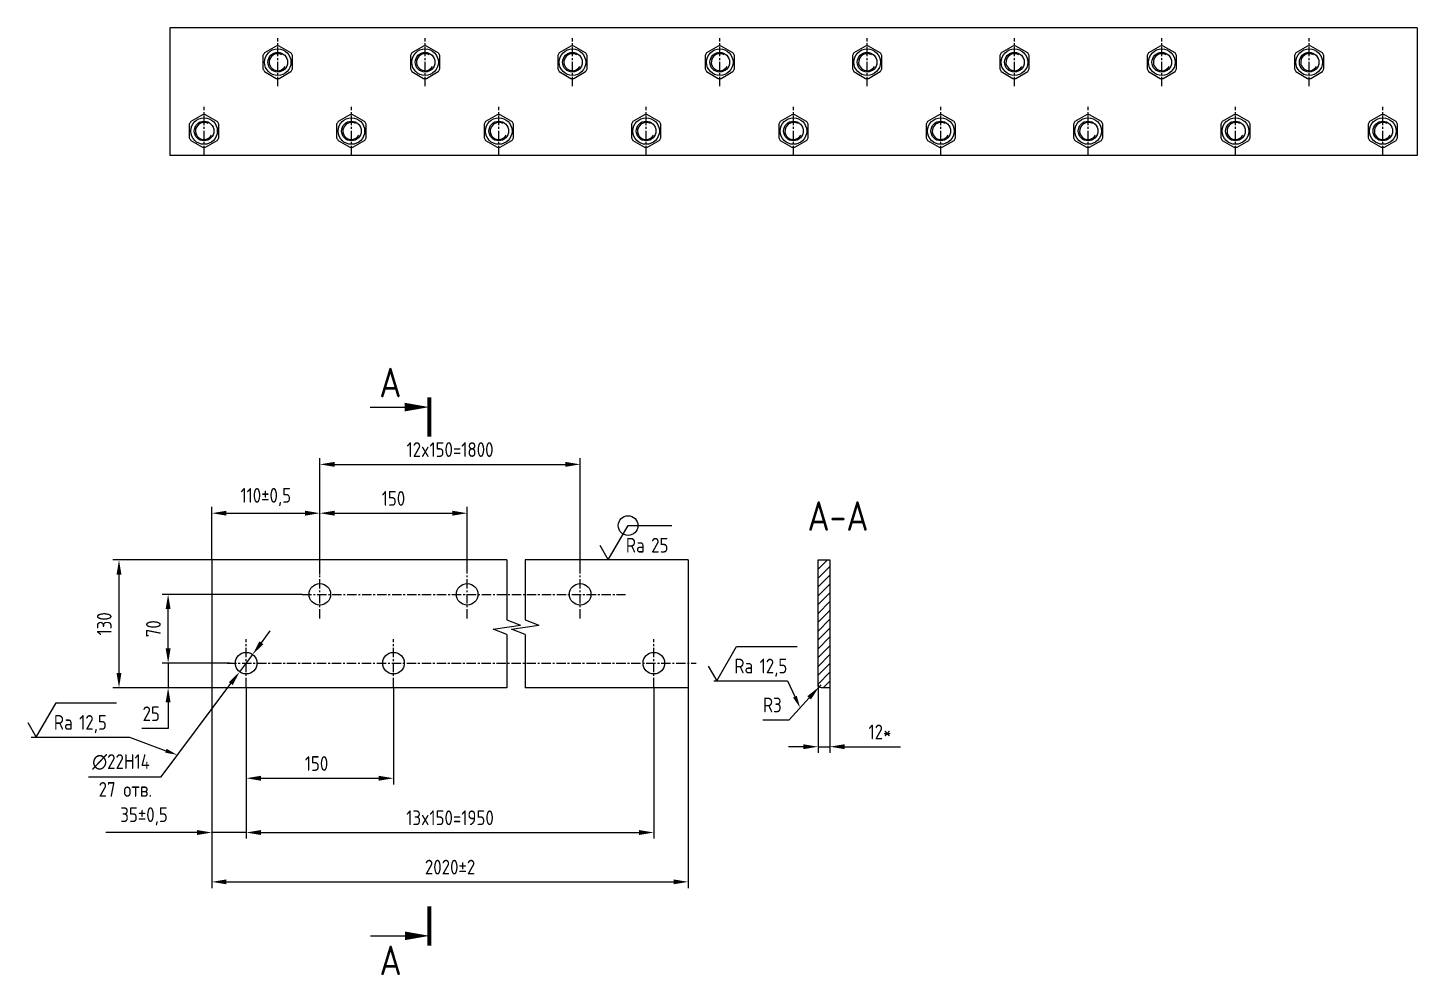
# Model space of a CAD drawing. Header units: millimetres. Extents: x 2257 to 7897, y 1468 to 4780.
# Drawn here: x 6482 to 7897, y 2352 to 3316 of the extents above; entities that cross this region are included whole.
import ezdxf
from ezdxf.enums import TextEntityAlignment as Align

# ---------------------------------------------------------------- set-up
doc = ezdxf.new("R2010")
doc.units = ezdxf.units.MM
doc.header["$LTSCALE"] = 0.3
doc.linetypes.add('CENTER', pattern=[50.8, 31.75, -6.35, 6.35, -6.35])
for name, color, linetype in [('Bord', 1, 'Continuous'), ('Cen', 5, 'CENTER'), ('Cont', 6, 'Continuous'), ('Dim', 7, 'Continuous'), ('Hatch', 2, 'Continuous'), ('Text', 3, 'Continuous'), ('Textb', 6, 'Continuous')]:
    doc.layers.add(name, color=color, linetype=linetype)
doc.styles.add('Style1', font='romans.shx', dxfattribs={"width": 0.8})
doc.dimstyles.new('Lin_5$0', dxfattribs={"dimscale": 5, "dimtxt": 3, "dimasz": 3, "dimexe": 1.25, "dimexo": 0, "dimgap": 1.5, "dimtad": 1, "dimtoh": 1, "dimtxsty": 'Style1', "dimcen": 2.5, "dimclrt": 3, "dimadec": 0, "dimazin": 0, "dimtfac": 1, "dimtmove": 0, "dimatfit": 3, "dimldrblk": 'DOT', "dimfxl": 1, "dimarcsym": 0})
doc.dimstyles.new('Lin_5$3', dxfattribs={"dimscale": 5, "dimtxt": 3, "dimasz": 3, "dimexe": 1.25, "dimexo": 0, "dimgap": 1.5, "dimtad": 1, "dimtoh": 1, "dimtxsty": 'Style1', "dimcen": 2.5, "dimclrt": 3, "dimadec": 0, "dimazin": 0, "dimtfac": 1, "dimtmove": 0, "dimatfit": 3, "dimldrblk": 'DOT', "dimfxl": 1, "dimarcsym": 0})
doc.dimstyles.new('Lin_5$4', dxfattribs={"dimscale": 5, "dimtxt": 3, "dimasz": 3, "dimexe": 1.25, "dimexo": 0, "dimgap": 1.5, "dimtad": 1, "dimtoh": 1, "dimtxsty": 'Style1', "dimcen": 2.5, "dimclrt": 3, "dimadec": 0, "dimazin": 0, "dimtfac": 1, "dimtmove": 0, "dimatfit": 3, "dimldrblk": 'DOT', "dimfxl": 1, "dimarcsym": 0})

# ---------------------------------------------------------------- blocks, each defined once
blk = doc.blocks.new('ZNAK30')
at = {"layer": 'Bord'}
for p, q in [((0, 0), (1.12, 2.78)), ((1.12, 2.78), (1.88, -2.78)), ((3, 0), (1.88, -2.78))]:
    blk.add_line(p, q, dxfattribs=at)
blk = doc.blocks.new('*D64')
at = {"layer": 'Defpoints', "color": 0, "transparency": 16777216}
for p in [(6625.2, 2669.5), (6688.4, 2669.5), (6669.6, 2644.5)]:
    blk.add_point(p, dxfattribs=at)
at = {"layer": 'Dim', "color": 0, "linetype": 'ByBlock', "lineweight": -2, "transparency": 16777216}
for p, q in [((6625.2, 2684.5), (6625.2, 2699.5)), ((6688.4, 2669.5), (6619, 2669.5)), ((6625.2, 2669.5), (6625.2, 2644.5)), ((6669.6, 2644.5), (6619, 2644.5)), ((6625.2, 2629.5), (6625.2, 2603)), ((6625.2, 2603), (6598.3, 2603))]:
    blk.add_line(p, q, dxfattribs=at)
at = {"layer": 'Dim', "color": 0, "transparency": 16777216}
for points in [[(6622.7, 2684.5), (6627.7, 2684.5), (6625.2, 2669.5)], [(6622.7, 2629.5), (6627.7, 2629.5), (6625.2, 2644.5)]]:
    blk.add_solid(points, dxfattribs=at)
at = {"layer": 'Dim', "color": 3, "transparency": 16777216, "insert": (6608, 2618), "char_height": 15, "attachment_point": 5, "style": 'Style1'}
blk.add_mtext('25', dxfattribs=at)
blk = doc.blocks.new('_Dot')
at = {"color": 0, "linetype": 'ByBlock', "lineweight": -2}
blk.add_line((-0.5, 0), (-1, 0), dxfattribs=at)
at = {"color": 0, "linetype": 'ByBlock', "const_width": 0.5}
blk.add_lwpolyline([(-0.25, 0, 1), (0.25, 0, 1)], format="xyb", close=True, dxfattribs=at)
blk = doc.blocks.new('*D65')
at = {"layer": 'Defpoints', "color": 0, "transparency": 16777216}
for p in [(6625.2, 2739.5), (6761.7, 2739.5), (6685.2, 2669.5)]:
    blk.add_point(p, dxfattribs=at)
at = {"layer": 'Dim', "color": 0, "linetype": 'ByBlock', "lineweight": -2, "transparency": 16777216}
for p, q in [((6761.7, 2739.5), (6619, 2739.5)), ((6625.2, 2684.5), (6625.2, 2724.5)), ((6685.2, 2669.5), (6619, 2669.5))]:
    blk.add_line(p, q, dxfattribs=at)
at = {"layer": 'Dim', "color": 0, "transparency": 16777216}
for points in [[(6622.7, 2724.5), (6627.7, 2724.5), (6625.2, 2739.5)], [(6622.7, 2684.5), (6627.7, 2684.5), (6625.2, 2669.5)]]:
    blk.add_solid(points, dxfattribs=at)
at = {"layer": 'Dim', "color": 3, "transparency": 16777216, "insert": (6610.2, 2704.5), "char_height": 15, "attachment_point": 5, "rotation": 90, "style": 'Style1'}
blk.add_mtext('70', dxfattribs=at)
blk = doc.blocks.new('*D66')
at = {"layer": 'Defpoints', "color": 0, "transparency": 16777216}
for p in [(6575.2, 2774.5), (6669.6, 2774.5), (6669.6, 2644.5)]:
    blk.add_point(p, dxfattribs=at)
at = {"layer": 'Dim', "color": 0, "linetype": 'ByBlock', "lineweight": -2, "transparency": 16777216}
for p, q in [((6669.6, 2774.5), (6569, 2774.5)), ((6575.2, 2659.5), (6575.2, 2759.5)), ((6669.6, 2644.5), (6569, 2644.5))]:
    blk.add_line(p, q, dxfattribs=at)
at = {"layer": 'Dim', "color": 0, "transparency": 16777216}
for points in [[(6572.7, 2759.5), (6577.7, 2759.5), (6575.2, 2774.5)], [(6572.7, 2659.5), (6577.7, 2659.5), (6575.2, 2644.5)]]:
    blk.add_solid(points, dxfattribs=at)
at = {"layer": 'Dim', "color": 3, "transparency": 16777216, "insert": (6560.2, 2709.5), "char_height": 15, "attachment_point": 5, "rotation": 90, "style": 'Style1'}
blk.add_mtext('130', dxfattribs=at)
blk = doc.blocks.new('*D67')
at = {"layer": 'Defpoints', "color": 0, "transparency": 16777216}
for p in [(6779.6, 2822.1), (6669.6, 2774.5), (6779.6, 2760)]:
    blk.add_point(p, dxfattribs=at)
at = {"layer": 'Dim', "color": 0, "linetype": 'ByBlock', "lineweight": -2, "transparency": 16777216}
for p, q in [((6669.6, 2774.5), (6669.6, 2828.4)), ((6684.6, 2822.1), (6764.6, 2822.1)), ((6779.6, 2760), (6779.6, 2828.4))]:
    blk.add_line(p, q, dxfattribs=at)
at = {"layer": 'Dim', "color": 0, "transparency": 16777216}
for points in [[(6684.6, 2824.6), (6684.6, 2819.6), (6669.6, 2822.1)], [(6764.6, 2824.6), (6764.6, 2819.6), (6779.6, 2822.1)]]:
    blk.add_solid(points, dxfattribs=at)
at = {"layer": 'Dim', "color": 3, "transparency": 16777216, "insert": (6724.6, 2838.5), "char_height": 15, "attachment_point": 5, "style": 'Style1'}
blk.add_mtext('110±0,5', dxfattribs=at)
blk = doc.blocks.new('*D68')
at = {"layer": 'Defpoints', "color": 0, "transparency": 16777216}
for p in [(6929.6, 2822.1), (6779.6, 2759.8), (6929.6, 2764)]:
    blk.add_point(p, dxfattribs=at)
at = {"layer": 'Dim', "color": 0, "linetype": 'ByBlock', "lineweight": -2, "transparency": 16777216}
for p, q in [((6779.6, 2759.8), (6779.6, 2828.4)), ((6794.6, 2822.1), (6914.6, 2822.1)), ((6929.6, 2764), (6929.6, 2828.4))]:
    blk.add_line(p, q, dxfattribs=at)
at = {"layer": 'Dim', "color": 0, "transparency": 16777216}
for points in [[(6794.6, 2824.6), (6794.6, 2819.6), (6779.6, 2822.1)], [(6914.6, 2824.6), (6914.6, 2819.6), (6929.6, 2822.1)]]:
    blk.add_solid(points, dxfattribs=at)
at = {"layer": 'Dim', "color": 3, "transparency": 16777216, "insert": (6854.6, 2837.1), "char_height": 15, "attachment_point": 5, "style": 'Style1'}
blk.add_mtext('150', dxfattribs=at)
blk = doc.blocks.new('*D69')
at = {"layer": 'Defpoints', "color": 0, "transparency": 16777216}
for p in [(7044.7, 2871.8), (6779.6, 2759.8), (7044.7, 2763.1)]:
    blk.add_point(p, dxfattribs=at)
at = {"layer": 'Dim', "color": 0, "linetype": 'ByBlock', "lineweight": -2, "transparency": 16777216}
for p, q in [((6779.6, 2759.8), (6779.6, 2878.1)), ((6794.6, 2871.8), (7029.7, 2871.8)), ((7044.7, 2763.1), (7044.7, 2878.1))]:
    blk.add_line(p, q, dxfattribs=at)
at = {"layer": 'Dim', "color": 0, "transparency": 16777216}
for points in [[(6794.6, 2874.3), (6794.6, 2869.3), (6779.6, 2871.8)], [(7029.7, 2874.3), (7029.7, 2869.3), (7044.7, 2871.8)]]:
    blk.add_solid(points, dxfattribs=at)
at = {"layer": 'Dim', "color": 3, "transparency": 16777216, "insert": (6912.2, 2886.8), "char_height": 15, "attachment_point": 5, "style": 'Style1'}
blk.add_mtext('12x150=1800', dxfattribs=at)
blk = doc.blocks.new('*D70')
at = {"layer": 'Defpoints', "color": 0, "transparency": 16777216}
for p in [(6704.6, 2645), (6669.6, 2644.5), (6704.6, 2497.2)]:
    blk.add_point(p, dxfattribs=at)
at = {"layer": 'Dim', "color": 0, "linetype": 'ByBlock', "lineweight": -2, "transparency": 16777216}
for p, q in [((6704.6, 2645), (6704.6, 2491)), ((6669.6, 2644.5), (6669.6, 2491)), ((6654.6, 2497.2), (6561.8, 2497.2)), ((6704.6, 2497.2), (6669.6, 2497.2)), ((6719.6, 2497.2), (6734.6, 2497.2))]:
    blk.add_line(p, q, dxfattribs=at)
at = {"layer": 'Dim', "color": 0, "transparency": 16777216}
for points in [[(6654.6, 2499.7), (6654.6, 2494.7), (6669.6, 2497.2)], [(6719.6, 2499.7), (6719.6, 2494.7), (6704.6, 2497.2)]]:
    blk.add_solid(points, dxfattribs=at)
at = {"layer": 'Dim', "color": 3, "transparency": 16777216, "insert": (6600.7, 2513.6), "char_height": 15, "attachment_point": 5, "style": 'Style1'}
blk.add_mtext('35±0,5', dxfattribs=at)
blk = doc.blocks.new('*D71')
at = {"layer": 'Defpoints', "color": 0, "transparency": 16777216}
for p in [(6704.6, 2645), (6854.6, 2645), (6854.6, 2552.4)]:
    blk.add_point(p, dxfattribs=at)
at = {"layer": 'Dim', "color": 0, "linetype": 'ByBlock', "lineweight": -2, "transparency": 16777216}
for p, q in [((6704.6, 2645), (6704.6, 2546.2)), ((6854.6, 2645), (6854.6, 2546.2)), ((6719.6, 2552.4), (6839.6, 2552.4))]:
    blk.add_line(p, q, dxfattribs=at)
at = {"layer": 'Dim', "color": 0, "transparency": 16777216}
for points in [[(6719.6, 2554.9), (6719.6, 2549.9), (6704.6, 2552.4)], [(6839.6, 2554.9), (6839.6, 2549.9), (6854.6, 2552.4)]]:
    blk.add_solid(points, dxfattribs=at)
at = {"layer": 'Dim', "color": 3, "transparency": 16777216, "insert": (6776.3, 2567.4), "char_height": 15, "attachment_point": 5, "style": 'Style1'}
blk.add_mtext('150', dxfattribs=at)
blk = doc.blocks.new('*D72')
at = {"layer": 'Defpoints', "color": 0, "transparency": 16777216}
for p in [(6704.6, 2645), (7119.7, 2645), (7119.7, 2497.2)]:
    blk.add_point(p, dxfattribs=at)
at = {"layer": 'Dim', "color": 0, "linetype": 'ByBlock', "lineweight": -2, "transparency": 16777216}
for p, q in [((6704.6, 2645), (6704.6, 2491)), ((7119.7, 2645), (7119.7, 2491)), ((6719.6, 2497.2), (7104.7, 2497.2))]:
    blk.add_line(p, q, dxfattribs=at)
at = {"layer": 'Dim', "color": 0, "transparency": 16777216}
for points in [[(6719.6, 2499.7), (6719.6, 2494.7), (6704.6, 2497.2)], [(7104.7, 2499.7), (7104.7, 2494.7), (7119.7, 2497.2)]]:
    blk.add_solid(points, dxfattribs=at)
at = {"layer": 'Dim', "color": 3, "transparency": 16777216, "insert": (6912.2, 2512.2), "char_height": 15, "attachment_point": 5, "style": 'Style1'}
blk.add_mtext('13x150=1950', dxfattribs=at)
blk = doc.blocks.new('*D73')
at = {"layer": 'Defpoints', "color": 0, "transparency": 16777216}
for p in [(6669.6, 2644.5), (7154.7, 2644.5), (7154.7, 2447)]:
    blk.add_point(p, dxfattribs=at)
at = {"layer": 'Dim', "color": 0, "linetype": 'ByBlock', "lineweight": -2, "transparency": 16777216}
for p, q in [((6669.6, 2644.5), (6669.6, 2440.7)), ((7154.7, 2644.5), (7154.7, 2440.7)), ((6684.6, 2447), (7139.7, 2447))]:
    blk.add_line(p, q, dxfattribs=at)
at = {"layer": 'Dim', "color": 0, "transparency": 16777216}
for points in [[(6684.6, 2449.5), (6684.6, 2444.5), (6669.6, 2447)], [(7139.7, 2449.5), (7139.7, 2444.5), (7154.7, 2447)]]:
    blk.add_solid(points, dxfattribs=at)
at = {"layer": 'Dim', "color": 3, "transparency": 16777216, "insert": (6912.2, 2462), "char_height": 15, "attachment_point": 5, "style": 'Style1'}
blk.add_mtext('2020±2', dxfattribs=at)
blk = doc.blocks.new('*D74')
at = {"layer": 'Defpoints', "color": 0, "transparency": 16777216}
for p in [(6711.2, 2678.3), (6698, 2660.7)]:
    blk.add_point(p, dxfattribs=at)
at = {"layer": 'Dim', "color": 0, "linetype": 'ByBlock', "lineweight": -2, "transparency": 16777216}
for p, q in [((6720.2, 2690.3), (6729.2, 2702.3)), ((6711.2, 2678.3), (6698, 2660.7)), ((6618, 2553.9), (6689, 2648.7)), ((6544.2, 2553.9), (6618, 2553.9))]:
    blk.add_line(p, q, dxfattribs=at)
at = {"layer": 'Dim', "color": 0, "transparency": 16777216}
for points in [[(6718.2, 2691.8), (6722.2, 2688.8), (6711.2, 2678.3)], [(6687, 2650.2), (6691, 2647.2), (6698, 2660.7)]]:
    blk.add_solid(points, dxfattribs=at)
at = {"layer": 'Dim', "color": 3, "transparency": 16777216, "insert": (6577.3, 2568.9), "char_height": 15, "attachment_point": 5, "style": 'Style1'}
blk.add_mtext('∅22H14', dxfattribs=at)
blk = doc.blocks.new('A$C6CF913E7')
at = {"layer": 'Text'}
blk.add_circle((0, 0), 2, dxfattribs=at)
blk = doc.blocks.new('sherISO_07')
at = {"layer": 'Text'}
blk.add_line((4.04, 7), (12.93, 7), dxfattribs=at)
blk.add_lwpolyline([(-1.73, 3), (0, 0), (4.04, 7)], dxfattribs=at)
blk.add_blockref('A$C6CF913E7', (4.04, 7))
at = {"layer": 'Text', "style": 'Style1', "width": 0.8}
blk.add_text('Ra', height=3, dxfattribs=at).set_placement((3.58, 1.5))
blk.add_attdef('25', (8.73, 1.5), '', height=3, dxfattribs=at)
blk = doc.blocks.new('*S76')
at = {"layer": 'Dim'}
for p, q in [((6485.8, 2594.2), (6585.8, 2594.2)), ((6585.8, 2594.2), (6622.9, 2580.4))]:
    blk.add_line(p, q, dxfattribs=at)
at = {"layer": 'Dim', "linetype": 'Continuous'}
blk.add_trace([(6622.2, 2578.5), (6623.6, 2582.4), (6634.6, 2576.1)], dxfattribs=at)
blk = doc.blocks.new('sherISO_01')
at = {"layer": 'Text'}
blk.add_line((4.04, 7), (16.36, 7), dxfattribs=at)
blk.add_lwpolyline([(-1.73, 3), (0, 0), (4.04, 7)], dxfattribs=at)
at = {"layer": 'Text', "style": 'Style1', "width": 0.8}
blk.add_text('Ra', height=3, dxfattribs=at).set_placement((3.58, 1.5))
blk.add_attdef('12,5', (8.73, 1.5), '', height=3, dxfattribs=at)
blk = doc.blocks.new('*D80')
at = {"layer": 'Defpoints', "color": 0, "transparency": 16777216}
for p in [(7286.8, 2647.5), (7298.8, 2644.5), (7298.8, 2584.5)]:
    blk.add_point(p, dxfattribs=at)
at = {"layer": 'Dim', "color": 0, "linetype": 'ByBlock', "lineweight": -2, "transparency": 16777216}
for p, q in [((7286.8, 2647.5), (7286.8, 2578.3)), ((7298.8, 2644.5), (7298.8, 2578.3)), ((7271.8, 2584.5), (7256.8, 2584.5)), ((7286.8, 2584.5), (7298.8, 2584.5)), ((7313.8, 2584.5), (7370.7, 2584.5))]:
    blk.add_line(p, q, dxfattribs=at)
at = {"layer": 'Dim', "color": 0, "transparency": 16777216}
for points in [[(7271.8, 2587), (7271.8, 2582), (7286.8, 2584.5)], [(7313.8, 2587), (7313.8, 2582), (7298.8, 2584.5)]]:
    blk.add_solid(points, dxfattribs=at)
at = {"layer": 'Dim', "color": 3, "transparency": 16777216, "insert": (7349.8, 2599.5), "char_height": 15, "attachment_point": 5, "style": 'Style1'}
blk.add_mtext('12*', dxfattribs=at)
blk = doc.blocks.new('*D81')
at = {"layer": 'Defpoints', "color": 0, "transparency": 16777216}
for p in [(7287.8, 2645.3), (7289.8, 2647.5)]:
    blk.add_point(p, dxfattribs=at)
at = {"layer": 'Dim', "color": 0, "linetype": 'ByBlock', "lineweight": -2, "transparency": 16777216}
for p, q in [((7289.8, 2647.5), (7287.8, 2645.3)), ((7257.5, 2612), (7277.7, 2634.2)), ((7230.6, 2612), (7257.5, 2612))]:
    blk.add_line(p, q, dxfattribs=at)
at = {"layer": 'Dim', "color": 0, "transparency": 16777216}
blk.add_solid([(7275.9, 2635.9), (7279.6, 2632.5), (7287.8, 2645.3)], dxfattribs=at)
at = {"layer": 'Dim', "color": 3, "transparency": 16777216, "insert": (7240.3, 2627), "char_height": 15, "attachment_point": 5, "style": 'Style1'}
blk.add_mtext('R3', dxfattribs=at)
blk = doc.blocks.new('*S79')
at = {"layer": 'Dim'}
for p, q in [((5935.6, 2651.3), (6010.6, 2651.3)), ((6010.6, 2651.3), (6018, 2635.2))]:
    blk.add_line(p, q, dxfattribs=at)
at = {"layer": 'Dim', "linetype": 'Continuous'}
blk.add_trace([(6016.2, 2634.3), (6019.9, 2636.1), (6023.3, 2623.8)], dxfattribs=at)
blk = doc.blocks.new('ZNAK02')
at = {"layer": 'Textb', "style": 'Style1', "width": 0.8}
blk.add_attdef('А-А', text='', height=6, dxfattribs=at).set_placement((13.92, -0.06), align=Align.RIGHT)
blk.add_attdef('SC(1)', (14.94, -0.06), '', height=5, dxfattribs=at)
blk = doc.blocks.new('razrez01')
at = {"layer": 'Text'}
blk.add_lwpolyline([(-12, 0), (-5, 0)], dxfattribs=at)
blk.add_lwpolyline([(0, 0, 0, 1.76, 0), (-5, 0, 1.76, 1.76, 0)], format="xyseb", dxfattribs=at)
at = {"layer": 'Text', "const_width": 0.8}
blk.add_lwpolyline([(0, 2), (0, -6)], dxfattribs=at)
at = {"layer": 'Textb', "style": 'Style1', "width": 0.8}
blk.add_attdef('A', (-10.16, 2), '', height=6, dxfattribs=at)
blk = doc.blocks.new('razrez02')
at = {"layer": 'Text', "const_width": 0.8}
blk.add_lwpolyline([(0, 6), (0, -2)], dxfattribs=at)
at = {"layer": 'Text'}
blk.add_lwpolyline([(-12, 0), (-5, 0)], dxfattribs=at)
blk.add_lwpolyline([(0, 0, 0, 1.76, 0), (-5, 0, 1.76, 1.76, 0)], format="xyseb", dxfattribs=at)
at = {"layer": 'Textb', "style": 'Style1', "width": 0.8}
blk.add_attdef('А', (-10.16, -8), '', height=6, dxfattribs=at)

msp = doc.modelspace()

# ---------------------------------------------------------------- hatches: boundary and pattern name
at = {"layer": 'Hatch'}
h = msp.add_hatch(dxfattribs=at)
h.set_pattern_fill('ANSI31', color=256, scale=2)
h.set_pattern_definition([(45, (1163.503, 0.268), (-4.490128, 4.490128), [])])
h.paths.add_polyline_path([(7298.845133, 2774.52536), (7286.845133, 2774.52536), (7286.845133, 2647.52536, 0.4142135624), (7289.845133, 2644.52536), (7298.845133, 2644.52536)])

# ---------------------------------------------------------------- linework, layer by layer
at = {"layer": 'Bord'}
for p, q in [((6969.937371, 2774.52536), (6969.937371, 2713.639681)), ((6988.720998, 2774.52536), (6988.720998, 2713.639681)), ((6969.937371, 2698.639681), (6969.937371, 2644.52536)), ((6988.720998, 2698.639681), (6988.720998, 2644.52536))]:
    msp.add_line(p, q, dxfattribs=at)
for centre in [(6736.776532, 3280.955313), (6886.776532, 3280.955313), (7036.776532, 3280.955313), (7186.776532, 3280.955313), (7336.776532, 3280.955313), (7486.776532, 3280.955313), (7636.776532, 3280.955313), (7786.776532, 3280.955313), (6661.776532, 3210.955313), (6811.776532, 3210.955313), (6961.776532, 3210.955313), (7111.776532, 3210.955313), (7261.776532, 3210.955313), (7411.776532, 3210.955313), (7561.776532, 3210.955313), (7711.776532, 3210.955313), (7861.776532, 3210.955313)]:
    msp.add_arc(centre, 8.647, 60, 330, dxfattribs=at)
at = {"layer": 'Cen'}
for p, q in [((6736.776532, 3256.462281), (6736.776532, 3305.448345)), ((6886.776532, 3256.462281), (6886.776532, 3305.448345)), ((7036.776532, 3256.462281), (7036.776532, 3305.448345)), ((7186.776532, 3256.462281), (7186.776532, 3305.448345)), ((7336.776532, 3256.462281), (7336.776532, 3305.448345)), ((7486.776532, 3256.462281), (7486.776532, 3305.448345)), ((7636.776532, 3256.462281), (7636.776532, 3305.448345)), ((7786.776532, 3256.462281), (7786.776532, 3305.448345)), ((6661.776532, 3186.462281), (6661.776532, 3235.448345)), ((6811.776532, 3186.462281), (6811.776532, 3235.448345)), ((6961.776532, 3186.462281), (6961.776532, 3235.448345)), ((7111.776532, 3186.462281), (7111.776532, 3235.448345)), ((7261.776532, 3186.462281), (7261.776532, 3235.448345)), ((7411.776532, 3186.462281), (7411.776532, 3235.448345)), ((7561.776532, 3186.462281), (7561.776532, 3235.448345)), ((7711.776532, 3186.462281), (7711.776532, 3235.448345)), ((7861.776532, 3186.462281), (7861.776532, 3235.448345)), ((6779.641101, 2715.032328), (6779.641101, 2764.018392)), ((6929.641101, 2715.032328), (6929.641101, 2764.018392)), ((7044.682236, 2715.032328), (7044.682236, 2764.018392)), ((6761.701487, 2739.52536), (7090.787454, 2739.52536)), ((6704.641101, 2645.032328), (6704.641101, 2694.018392)), ((6854.641101, 2645.032328), (6854.641101, 2694.018392)), ((7119.682236, 2645.032328), (7119.682236, 2694.018392)), ((6685.22638, 2669.52536), (7162.616981, 2669.52536))]:
    msp.add_line(p, q, dxfattribs=at)
at = {"layer": 'Cont'}
for p, q in [((7896.776532, 3315.955313), (6626.776532, 3315.955313)), ((6626.776532, 3315.955313), (6626.776532, 3185.955313)), ((7896.776532, 3315.955313), (7896.776532, 3185.955313)), ((6735.229472, 3297.382626), (6723.323592, 3290.508762)), ((6750.229472, 3290.508762), (6738.323592, 3297.382626)), ((6885.229472, 3297.382626), (6873.323592, 3290.508762)), ((6900.229472, 3290.508762), (6888.323592, 3297.382626)), ((7035.229472, 3297.382626), (7023.323592, 3290.508762)), ((7050.229472, 3290.508762), (7038.323592, 3297.382626)), ((7185.229472, 3297.382626), (7173.323592, 3290.508762)), ((7200.229472, 3290.508762), (7188.323592, 3297.382626)), ((7335.229472, 3297.382626), (7323.323592, 3290.508762)), ((7350.229472, 3290.508762), (7338.323592, 3297.382626)), ((7485.229472, 3297.382626), (7473.323592, 3290.508762)), ((7500.229472, 3290.508762), (7488.323592, 3297.382626)), ((7635.229472, 3297.382626), (7623.323592, 3290.508762)), ((7650.229472, 3290.508762), (7638.323592, 3297.382626)), ((7785.229472, 3297.382626), (7773.323592, 3290.508762)), ((7800.229472, 3290.508762), (7788.323592, 3297.382626)), ((6721.776532, 3287.829176), (6721.776532, 3274.081449)), ((6751.776532, 3274.081449), (6751.776532, 3287.829176)), ((6871.776532, 3287.829176), (6871.776532, 3274.081449)), ((6901.776532, 3274.081449), (6901.776532, 3287.829176)), ((7021.776532, 3287.829176), (7021.776532, 3274.081449)), ((7051.776532, 3274.081449), (7051.776532, 3287.829176)), ((7171.776532, 3287.829176), (7171.776532, 3274.081449)), ((7201.776532, 3274.081449), (7201.776532, 3287.829176)), ((7321.776532, 3287.829176), (7321.776532, 3274.081449)), ((7351.776532, 3274.081449), (7351.776532, 3287.829176)), ((7471.776532, 3287.829176), (7471.776532, 3274.081449)), ((7501.776532, 3274.081449), (7501.776532, 3287.829176)), ((7621.776532, 3287.829176), (7621.776532, 3274.081449)), ((7651.776532, 3274.081449), (7651.776532, 3287.829176)), ((7771.776532, 3287.829176), (7771.776532, 3274.081449)), ((7801.776532, 3274.081449), (7801.776532, 3287.829176)), ((6723.323592, 3271.401864), (6735.229472, 3264.528)), ((6738.323592, 3264.528), (6750.229472, 3271.401864)), ((6873.323592, 3271.401864), (6885.229472, 3264.528)), ((6888.323592, 3264.528), (6900.229472, 3271.401864)), ((7023.323592, 3271.401864), (7035.229472, 3264.528)), ((7038.323592, 3264.528), (7050.229472, 3271.401864)), ((7173.323592, 3271.401864), (7185.229472, 3264.528)), ((7188.323592, 3264.528), (7200.229472, 3271.401864)), ((7323.323592, 3271.401864), (7335.229472, 3264.528)), ((7338.323592, 3264.528), (7350.229472, 3271.401864)), ((7473.323592, 3271.401864), (7485.229472, 3264.528)), ((7488.323592, 3264.528), (7500.229472, 3271.401864)), ((7623.323592, 3271.401864), (7635.229472, 3264.528)), ((7638.323592, 3264.528), (7650.229472, 3271.401864)), ((7773.323592, 3271.401864), (7785.229472, 3264.528)), ((7788.323592, 3264.528), (7800.229472, 3271.401864)), ((6660.229472, 3227.382626), (6648.323592, 3220.508762)), ((6675.229472, 3220.508762), (6663.323592, 3227.382626)), ((6810.229472, 3227.382626), (6798.323592, 3220.508762)), ((6825.229472, 3220.508762), (6813.323592, 3227.382626)), ((6960.229472, 3227.382626), (6948.323592, 3220.508762)), ((6975.229472, 3220.508762), (6963.323592, 3227.382626)), ((7110.229472, 3227.382626), (7098.323592, 3220.508762)), ((7125.229472, 3220.508762), (7113.323592, 3227.382626)), ((7260.229472, 3227.382626), (7248.323592, 3220.508762)), ((7275.229472, 3220.508762), (7263.323592, 3227.382626)), ((7410.229472, 3227.382626), (7398.323592, 3220.508762)), ((7425.229472, 3220.508762), (7413.323592, 3227.382626)), ((7560.229472, 3227.382626), (7548.323592, 3220.508762)), ((7575.229472, 3220.508762), (7563.323592, 3227.382626)), ((7710.229472, 3227.382626), (7698.323592, 3220.508762)), ((7725.229472, 3220.508762), (7713.323592, 3227.382626)), ((7860.229472, 3227.382626), (7848.323592, 3220.508762)), ((7875.229472, 3220.508762), (7863.323592, 3227.382626)), ((6646.776532, 3217.829176), (6646.776532, 3204.081449)), ((6676.776532, 3204.081449), (6676.776532, 3217.829176)), ((6796.776532, 3217.829176), (6796.776532, 3204.081449)), ((6826.776532, 3204.081449), (6826.776532, 3217.829176)), ((6946.776532, 3217.829176), (6946.776532, 3204.081449)), ((6976.776532, 3204.081449), (6976.776532, 3217.829176)), ((7096.776532, 3217.829176), (7096.776532, 3204.081449)), ((7126.776532, 3204.081449), (7126.776532, 3217.829176)), ((7246.776532, 3217.829176), (7246.776532, 3204.081449)), ((7276.776532, 3204.081449), (7276.776532, 3217.829176)), ((7396.776532, 3217.829176), (7396.776532, 3204.081449)), ((7426.776532, 3204.081449), (7426.776532, 3217.829176)), ((7546.776532, 3217.829176), (7546.776532, 3204.081449)), ((7576.776532, 3204.081449), (7576.776532, 3217.829176)), ((7696.776532, 3217.829176), (7696.776532, 3204.081449)), ((7726.776532, 3204.081449), (7726.776532, 3217.829176)), ((7846.776532, 3217.829176), (7846.776532, 3204.081449)), ((7876.776532, 3204.081449), (7876.776532, 3217.829176)), ((6648.323592, 3201.401864), (6660.229472, 3194.528)), ((6663.323592, 3194.528), (6675.229472, 3201.401864)), ((6798.323592, 3201.401864), (6810.229472, 3194.528)), ((6813.323592, 3194.528), (6825.229472, 3201.401864)), ((6948.323592, 3201.401864), (6960.229472, 3194.528)), ((6963.323592, 3194.528), (6975.229472, 3201.401864)), ((7098.323592, 3201.401864), (7110.229472, 3194.528)), ((7113.323592, 3194.528), (7125.229472, 3201.401864)), ((7248.323592, 3201.401864), (7260.229472, 3194.528)), ((7263.323592, 3194.528), (7275.229472, 3201.401864)), ((7398.323592, 3201.401864), (7410.229472, 3194.528)), ((7413.323592, 3194.528), (7425.229472, 3201.401864)), ((7548.323592, 3201.401864), (7560.229472, 3194.528)), ((7563.323592, 3194.528), (7575.229472, 3201.401864)), ((7698.323592, 3201.401864), (7710.229472, 3194.528)), ((7713.323592, 3194.528), (7725.229472, 3201.401864)), ((7848.323592, 3201.401864), (7860.229472, 3194.528)), ((7863.323592, 3194.528), (7875.229472, 3201.401864)), ((7896.776532, 3185.955313), (6626.776532, 3185.955313)), ((6669.641101, 2774.52536), (6669.641101, 2644.52536)), ((6969.937371, 2774.52536), (6669.641101, 2774.52536)), ((7154.682236, 2774.52536), (6988.720998, 2774.52536)), ((7154.682236, 2774.52536), (7154.682236, 2644.52536)), ((6969.937371, 2644.52536), (6669.641101, 2644.52536)), ((7154.682236, 2644.52536), (6988.720998, 2644.52536))]:
    msp.add_line(p, q, dxfattribs=at)
msp.add_lwpolyline([(7286.845133, 2774.52536), (7298.845133, 2774.52536), (7298.845133, 2644.52536), (7289.845133, 2644.52536, -0.4142135624), (7286.845133, 2647.52536)], format="xyb", close=True, dxfattribs=at)
for centre, radius in [((6736.776532, 3280.955313), 13.5), ((6736.776532, 3280.955313), 10), ((6886.776532, 3280.955313), 13.5), ((6886.776532, 3280.955313), 10), ((7036.776532, 3280.955313), 13.5), ((7036.776532, 3280.955313), 10), ((7186.776532, 3280.955313), 13.5), ((7186.776532, 3280.955313), 10), ((7336.776532, 3280.955313), 13.5), ((7336.776532, 3280.955313), 10), ((7486.776532, 3280.955313), 13.5), ((7486.776532, 3280.955313), 10), ((7636.776532, 3280.955313), 13.5), ((7636.776532, 3280.955313), 10), ((7786.776532, 3280.955313), 13.5), ((7786.776532, 3280.955313), 10), ((6661.776532, 3210.955313), 13.5), ((6661.776532, 3210.955313), 10), ((6811.776532, 3210.955313), 13.5), ((6811.776532, 3210.955313), 10), ((6961.776532, 3210.955313), 13.5), ((6961.776532, 3210.955313), 10), ((7111.776532, 3210.955313), 13.5), ((7111.776532, 3210.955313), 10), ((7261.776532, 3210.955313), 13.5), ((7261.776532, 3210.955313), 10), ((7411.776532, 3210.955313), 13.5), ((7411.776532, 3210.955313), 10), ((7561.776532, 3210.955313), 13.5), ((7561.776532, 3210.955313), 10), ((7711.776532, 3210.955313), 13.5), ((7711.776532, 3210.955313), 10), ((7861.776532, 3210.955313), 13.5), ((7861.776532, 3210.955313), 10), ((6779.641101, 2739.52536), 11), ((6929.641101, 2739.52536), 11), ((7044.682236, 2739.52536), 11), ((6704.641101, 2669.52536), 11), ((6854.641101, 2669.52536), 11), ((7119.682236, 2669.52536), 11)]:
    msp.add_circle(centre, radius, dxfattribs=at)
for centre, start, end in [((6736.776532, 3280.955313), 84.619977329, 95.380022671), ((6886.776532, 3280.955313), 84.619977329, 95.380022671), ((7036.776532, 3280.955313), 84.619977329, 95.380022671), ((7186.776532, 3280.955313), 84.619977329, 95.380022671), ((7336.776532, 3280.955313), 84.619977329, 95.380022671), ((7486.776532, 3280.955313), 84.619977329, 95.380022671), ((7636.776532, 3280.955313), 84.619977329, 95.380022671), ((7786.776532, 3280.955313), 84.619977329, 95.380022671), ((6736.776532, 3280.955313), 144.619977329, 155.380022671), ((6736.776532, 3280.955313), 24.619977329, 35.380022671), ((6886.776532, 3280.955313), 144.619977329, 155.380022671), ((6886.776532, 3280.955313), 24.619977329, 35.380022671), ((7036.776532, 3280.955313), 144.619977329, 155.380022671), ((7036.776532, 3280.955313), 24.619977329, 35.380022671), ((7186.776532, 3280.955313), 144.619977329, 155.380022671), ((7186.776532, 3280.955313), 24.619977329, 35.380022671), ((7336.776532, 3280.955313), 144.619977329, 155.380022671), ((7336.776532, 3280.955313), 24.619977329, 35.380022671), ((7486.776532, 3280.955313), 144.619977329, 155.380022671), ((7486.776532, 3280.955313), 24.619977329, 35.380022671), ((7636.776532, 3280.955313), 144.619977329, 155.380022671), ((7636.776532, 3280.955313), 24.619977329, 35.380022671), ((7786.776532, 3280.955313), 144.619977329, 155.380022671), ((7786.776532, 3280.955313), 24.619977329, 35.380022671), ((6736.776532, 3280.955313), 204.619977329, 215.380022671), ((6736.776532, 3280.955313), 324.619977329, 335.380022671), ((6886.776532, 3280.955313), 204.619977329, 215.380022671), ((6886.776532, 3280.955313), 324.619977329, 335.380022671), ((7036.776532, 3280.955313), 204.619977329, 215.380022671), ((7036.776532, 3280.955313), 324.619977329, 335.380022671), ((7186.776532, 3280.955313), 204.619977329, 215.380022671), ((7186.776532, 3280.955313), 324.619977329, 335.380022671), ((7336.776532, 3280.955313), 204.619977329, 215.380022671), ((7336.776532, 3280.955313), 324.619977329, 335.380022671), ((7486.776532, 3280.955313), 204.619977329, 215.380022671), ((7486.776532, 3280.955313), 324.619977329, 335.380022671), ((7636.776532, 3280.955313), 204.619977329, 215.380022671), ((7636.776532, 3280.955313), 324.619977329, 335.380022671), ((7786.776532, 3280.955313), 204.619977329, 215.380022671), ((7786.776532, 3280.955313), 324.619977329, 335.380022671), ((6736.776532, 3280.955313), 264.619977329, 275.380022671), ((6886.776532, 3280.955313), 264.619977329, 275.380022671), ((7036.776532, 3280.955313), 264.619977329, 275.380022671), ((7186.776532, 3280.955313), 264.619977329, 275.380022671), ((7336.776532, 3280.955313), 264.619977329, 275.380022671), ((7486.776532, 3280.955313), 264.619977329, 275.380022671), ((7636.776532, 3280.955313), 264.619977329, 275.380022671), ((7786.776532, 3280.955313), 264.619977329, 275.380022671), ((6661.776532, 3210.955313), 84.619977329, 95.380022671), ((6811.776532, 3210.955313), 84.619977329, 95.380022671), ((6961.776532, 3210.955313), 84.619977329, 95.380022671), ((7111.776532, 3210.955313), 84.619977329, 95.380022671), ((7261.776532, 3210.955313), 84.619977329, 95.380022671), ((7411.776532, 3210.955313), 84.619977329, 95.380022671), ((7561.776532, 3210.955313), 84.619977329, 95.380022671), ((7711.776532, 3210.955313), 84.619977329, 95.380022671), ((7861.776532, 3210.955313), 84.619977329, 95.380022671), ((6661.776532, 3210.955313), 144.619977329, 155.380022671), ((6661.776532, 3210.955313), 24.619977329, 35.380022671), ((6811.776532, 3210.955313), 144.619977329, 155.380022671), ((6811.776532, 3210.955313), 24.619977329, 35.380022671), ((6961.776532, 3210.955313), 144.619977329, 155.380022671), ((6961.776532, 3210.955313), 24.619977329, 35.380022671), ((7111.776532, 3210.955313), 144.619977329, 155.380022671), ((7111.776532, 3210.955313), 24.619977329, 35.380022671), ((7261.776532, 3210.955313), 144.619977329, 155.380022671), ((7261.776532, 3210.955313), 24.619977329, 35.380022671), ((7411.776532, 3210.955313), 144.619977329, 155.380022671), ((7411.776532, 3210.955313), 24.619977329, 35.380022671), ((7561.776532, 3210.955313), 144.619977329, 155.380022671), ((7561.776532, 3210.955313), 24.619977329, 35.380022671), ((7711.776532, 3210.955313), 144.619977329, 155.380022671), ((7711.776532, 3210.955313), 24.619977329, 35.380022671), ((7861.776532, 3210.955313), 144.619977329, 155.380022671), ((7861.776532, 3210.955313), 24.619977329, 35.380022671), ((6661.776532, 3210.955313), 204.619977329, 215.380022671), ((6661.776532, 3210.955313), 324.619977329, 335.380022671), ((6811.776532, 3210.955313), 204.619977329, 215.380022671), ((6811.776532, 3210.955313), 324.619977329, 335.380022671), ((6961.776532, 3210.955313), 204.619977329, 215.380022671), ((6961.776532, 3210.955313), 324.619977329, 335.380022671), ((7111.776532, 3210.955313), 204.619977329, 215.380022671), ((7111.776532, 3210.955313), 324.619977329, 335.380022671), ((7261.776532, 3210.955313), 204.619977329, 215.380022671), ((7261.776532, 3210.955313), 324.619977329, 335.380022671), ((7411.776532, 3210.955313), 204.619977329, 215.380022671), ((7411.776532, 3210.955313), 324.619977329, 335.380022671), ((7561.776532, 3210.955313), 204.619977329, 215.380022671), ((7561.776532, 3210.955313), 324.619977329, 335.380022671), ((7711.776532, 3210.955313), 204.619977329, 215.380022671), ((7711.776532, 3210.955313), 324.619977329, 335.380022671), ((7861.776532, 3210.955313), 204.619977329, 215.380022671), ((7861.776532, 3210.955313), 324.619977329, 335.380022671), ((6661.776532, 3210.955313), 264.619977329, 275.380022671), ((6811.776532, 3210.955313), 264.619977329, 275.380022671), ((6961.776532, 3210.955313), 264.619977329, 275.380022671), ((7111.776532, 3210.955313), 264.619977329, 275.380022671), ((7261.776532, 3210.955313), 264.619977329, 275.380022671), ((7411.776532, 3210.955313), 264.619977329, 275.380022671), ((7561.776532, 3210.955313), 264.619977329, 275.380022671), ((7711.776532, 3210.955313), 264.619977329, 275.380022671), ((7861.776532, 3210.955313), 264.619977329, 275.380022671)]:
    msp.add_arc(centre, 16.5, start, end, dxfattribs=at)

# ---------------------------------------------------------------- block references
at = {"xscale": 5, "yscale": 5, "zscale": 5}
for name, p, values in [('razrez01', (6890.993998, 2930.033428), {'A': 'А'}), ('sherISO_01', (6490.99987, 2594.22997), {'12,5': '12,5'}), ('razrez02', (6891.229033, 2392.091239), {'А': 'А'})]:
    msp.add_blockref(name, p, dxfattribs=at).add_auto_attribs(values)
ref = msp.add_blockref('ZNAK02', (7268.519179, 2804.532194), dxfattribs=dict(xscale=5, yscale=5, zscale=5))
ref.add_attrib('А-А', 'А-А', dxfattribs={"layer": 'Textb', "height": 30, "style": 'Style1', "width": 0.8}).set_placement((7338.137462, 2804.237665), align=Align.RIGHT)
at = {"layer": 'Bord', "xscale": 5, "yscale": 5, "zscale": 5}
msp.add_blockref('sherISO_07', (7073.277138, 2774.52536), dxfattribs=at).add_auto_attribs({'25': '25'})
at = {"layer": 'Bord', "xscale": 5, "yscale": 5, "zscale": 5, "rotation": 90}
for p in [(6969.937371, 2698.639681), (6988.720998, 2698.639681)]:
    msp.add_blockref('ZNAK30', p, dxfattribs=at)
at = {"layer": 'Cont', "xscale": 5, "yscale": 5, "zscale": 5}
msp.add_blockref('sherISO_01', (7183.739616, 2651.600204), dxfattribs=at).add_auto_attribs({'12,5': '12,5'})
at = {"layer": 'Dim'}
for name, p in [('*S79', (1245.253834, 0.268251)), ('*S76', (0, 0))]:
    msp.add_blockref(name, p, dxfattribs=at)

# ---------------------------------------------------------------- texts
at = {"layer": 'Dim', "color": 3, "insert": (6581.647972, 2541.028445), "char_height": 15, "attachment_point": 5, "style": 'Style1'}
msp.add_mtext('27 отв. ', dxfattribs=at)

# ---------------------------------------------------------------- dimensions: what is measured, and where the dimension line sits
at = {"layer": 'Dim'}
for base, p1, p2, text, override, picture, middle in [((7044.682236, 2871.833043), (6779.641101, 2759.823662), (7044.682236, 2763.096888), '12x150=1800', {"dimarcsym": 1}, '*D69', (6912.161669, 2871.833043)), ((6779.641101, 2822.101778), (6669.641101, 2774.52536), (6779.641101, 2760.046661), '<>±0,5', {"dimpost": '', "dimarcsym": 1}, '*D67', (6724.641101, 2822.101778))]:
    dim = msp.add_linear_dim(base=base, p1=p1, p2=p2, text=text, dimstyle='Lin_5$0', override=override, dxfattribs=at)
    dim.commit()
    dim.dimension.update_dxf_attribs({"geometry": picture, "text_midpoint": middle, "dimtype": 160})
dim = msp.add_linear_dim(base=(6929.641101, 2822.101778), p1=(6779.641101, 2759.823662), p2=(6929.641101, 2764.018392), dimstyle='Lin_5$0', override={"dimarcsym": 1}, dxfattribs=at)
dim.commit()
dim.dimension.update_dxf_attribs({"geometry": '*D68', "text_midpoint": (6854.641101, 2837.101778)})
for base, p1, p2, picture, middle in [((6575.22638, 2774.52536), (6669.641101, 2644.52536), (6669.641101, 2774.52536), '*D66', (6560.22638, 2709.52536)), ((6625.22638, 2739.52536), (6685.22638, 2669.52536), (6761.701487, 2739.52536), '*D65', (6610.22638, 2704.52536))]:
    dim = msp.add_linear_dim(base=base, p1=p1, p2=p2, angle=90, dimstyle='Lin_5$0', override={"dimpost": '', "dimarcsym": 1}, dxfattribs=at)
    dim.commit()
    dim.dimension.update_dxf_attribs({"geometry": picture, "text_midpoint": middle})
dim = msp.add_diameter_dim_2p(p1=(6711.237682, 2678.327924), p2=(6698.044521, 2660.722797), text='<>H14', dimstyle='Lin_5$3', override={"dimpost": '', "dimarcsym": 1}, dxfattribs=at)
dim.commit()
dim.dimension.update_dxf_attribs({"geometry": '*D74', "text_midpoint": (6577.344442, 2553.893393), "dimtype": 163})
for base, p1, p2, angle, picture, middle in [((6625.22638, 2669.52536), (6669.641101, 2644.52536), (6688.400178, 2669.52536), 90, '*D64', (6608.012094, 2603.045318)), ((6854.641101, 2552.412263), (6704.641101, 2645.032328), (6854.641101, 2645.032328), 0, '*D71', (6776.285943, 2552.412263))]:
    dim = msp.add_linear_dim(base=base, p1=p1, p2=p2, angle=angle, dimstyle='Lin_5$0', override={"dimarcsym": 1}, dxfattribs=at)
    dim.commit()
    dim.dimension.update_dxf_attribs({"geometry": picture, "text_midpoint": middle, "dimtype": 160})
for base, p1, p2, text, picture, middle in [((6704.641101, 2497.20235), (6669.641101, 2644.52536), (6704.641101, 2645.032328), '<>±0,5', '*D70', (6600.71253, 2497.20235)), ((7119.682236, 2497.20235), (6704.641101, 2645.032328), (7119.682236, 2645.032328), '13x150=1950', '*D72', (6912.161669, 2497.20235)), ((7154.682236, 2446.969123), (6669.641101, 2644.52536), (7154.682236, 2644.52536), '2020±2', '*D73', (6912.161669, 2446.969123))]:
    dim = msp.add_linear_dim(base=base, p1=p1, p2=p2, angle=0, text=text, dimstyle='Lin_5$0', override={"dimarcsym": 1}, dxfattribs=at)
    dim.commit()
    dim.dimension.update_dxf_attribs({"geometry": picture, "text_midpoint": middle, "dimtype": 160})
dim = msp.add_radius_dim(center=(7289.845133, 2647.52536), mpoint=(7287.82541, 2645.30709), dimstyle='Lin_5$4', override={"dimpost": '', "dimarcsym": 1}, dxfattribs=at)
dim.commit()
dim.dimension.update_dxf_attribs({"geometry": '*D81', "text_midpoint": (7240.315291, 2627.03304)})
dim = msp.add_linear_dim(base=(7298.845133, 2584.52536), p1=(7286.845133, 2647.52536), p2=(7298.845133, 2644.52536), text='<>*', dimstyle='Lin_5$0', override={"dimpost": '', "dimarcsym": 1}, dxfattribs=at)
dim.commit()
dim.dimension.update_dxf_attribs({"geometry": '*D80', "text_midpoint": (7349.773704, 2599.52536)})

doc.saveas('drawing.dxf')
